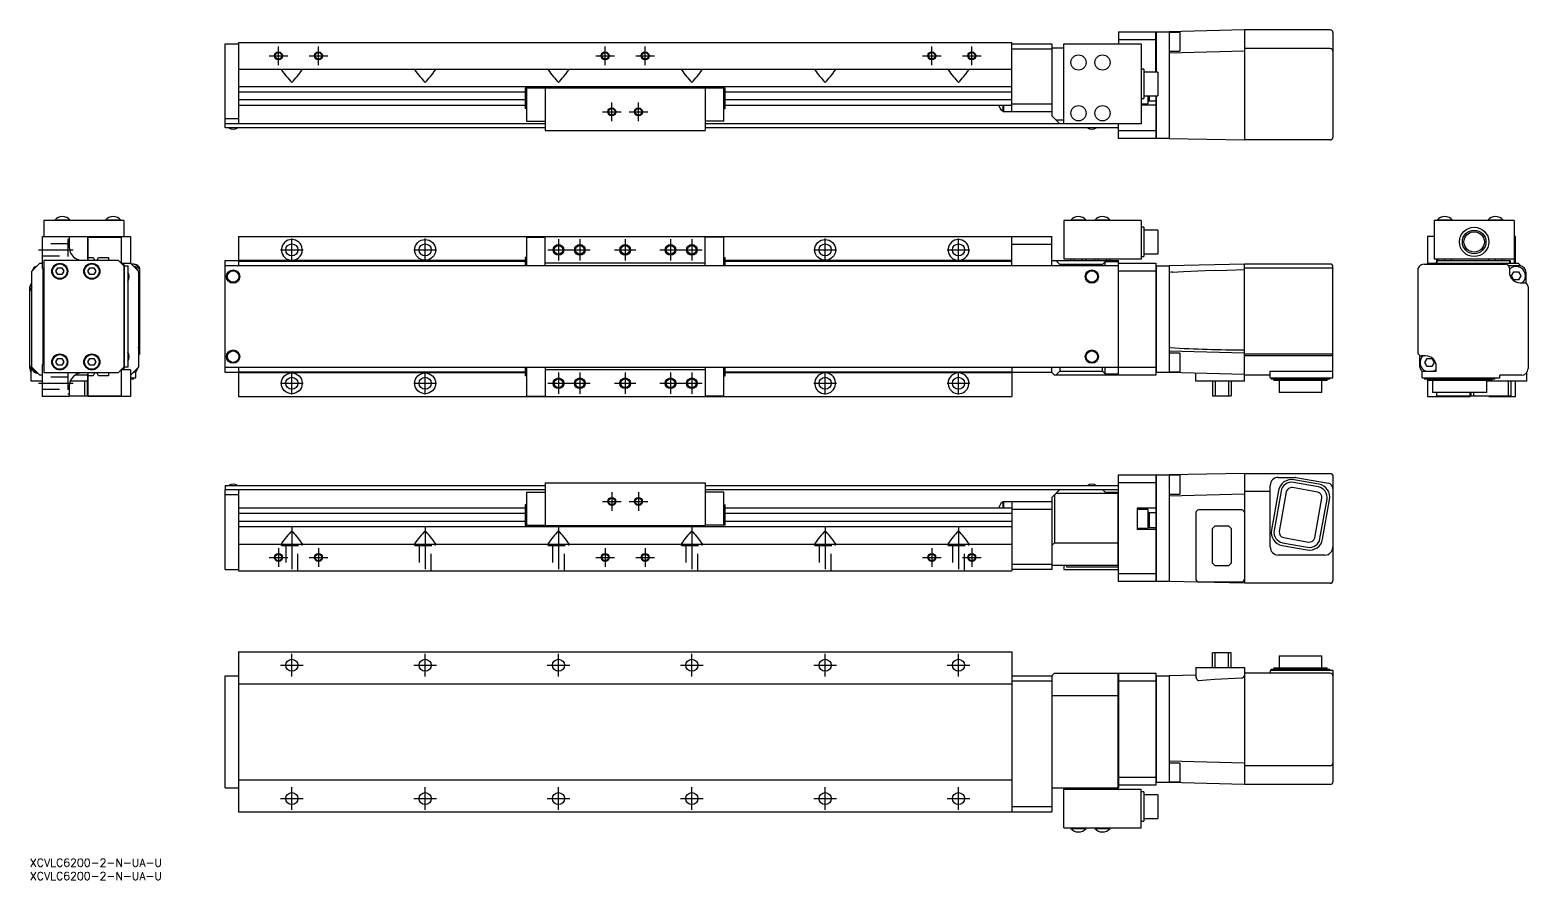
# Model space of a CAD drawing. Extents: x 0 to 562, y -8 to 311.
import ezdxf

# ---------------------------------------------------------------- set-up
doc = ezdxf.new("R2010")
doc.units = 0
doc.header["$LTSCALE"] = 0.5
doc.linetypes.add('CENTER', pattern=[50.8, 31.75, -6.35, 6.35, -6.35])
doc.linetypes.add('DASHED', pattern=[19.05, 12.7, -6.35])
for name, color, linetype in [('MSM_CENTER', 1, 'CENTER'), ('MSM_CONTINUOUS', 7, 'CONTINUOUS'), ('MSM_DASHED', 4, 'DASHED'), ('MSM_NARROW', 5, 'CONTINUOUS'), ('MSM_PART_NUMBER', 7, 'CONTINUOUS')]:
    doc.layers.add(name, color=color, linetype=linetype)
doc.styles.get("Standard").update_dxf_attribs({"font": 'txt.shx', "height": 3, "bigfont": 'bigfont.shx'})

# ---------------------------------------------------------------- blocks, each defined once
blk = doc.blocks.new('*U2')
at = {"layer": 'MSM_PART_NUMBER'}
blk.add_text('XCVLC6200-2-N-UA-U', height=3, dxfattribs=at).set_placement((0, -3))
blk = doc.blocks.new('*U3')
at = {"layer": 'MSM_PART_NUMBER'}
blk.add_text('XCVLC6200-2-N-UA-U', height=3, dxfattribs=at).set_placement((0, -8))

msp = doc.modelspace()

# ---------------------------------------------------------------- linework, layer by layer
at = {"layer": 'MSM_CENTER'}
for p, q in [((93.19, 297.4), (93.19, 304.4)), ((108.19, 297.4), (108.19, 304.4)), ((215.69, 297.4), (215.69, 304.4)), ((230.69, 297.4), (230.69, 304.4)), ((338.19, 297.4), (338.19, 304.4)), ((353.19, 297.4), (353.19, 304.4)), ((89.69, 300.9), (96.69, 300.9)), ((104.69, 300.9), (111.69, 300.9)), ((212.19, 300.9), (219.19, 300.9)), ((227.19, 300.9), (234.19, 300.9)), ((334.69, 300.9), (341.69, 300.9)), ((349.69, 300.9), (356.69, 300.9)), ((218.19, 276.4), (218.19, 283.4)), ((228.19, 276.4), (228.19, 283.4)), ((214.69, 279.9), (221.69, 279.9)), ((224.69, 279.9), (231.69, 279.9)), ((98.19, 223.92), (98.19, 232.42)), ((148.19, 223.92), (148.19, 232.42)), ((198.19, 232.17), (198.19, 224.17)), ((206.19, 232.17), (206.19, 224.17)), ((223.19, 232.17), (223.19, 224.17)), ((240.19, 232.17), (240.19, 224.17)), ((248.19, 232.17), (248.19, 224.17)), ((298.19, 223.92), (298.19, 232.42)), ((348.19, 223.92), (348.19, 232.42)), ((3.2, 228.17), (16.2, 228.17)), ((93.94, 228.17), (102.44, 228.17)), ((143.94, 228.17), (152.44, 228.17)), ((194.19, 228.17), (210.19, 228.17)), ((219.19, 228.17), (227.19, 228.17)), ((236.19, 228.17), (252.19, 228.17)), ((293.94, 228.17), (302.44, 228.17)), ((343.94, 228.17), (352.44, 228.17)), ((98.19, 173.92), (98.19, 182.42)), ((148.19, 173.92), (148.19, 182.42)), ((198.19, 182.17), (198.19, 174.17)), ((206.19, 182.17), (206.19, 174.17)), ((223.19, 182.17), (223.19, 174.17)), ((240.19, 182.17), (240.19, 174.17)), ((248.19, 182.17), (248.19, 174.17)), ((298.19, 173.92), (298.19, 182.42)), ((348.19, 173.92), (348.19, 182.42)), ((3.2, 178.17), (16.2, 178.17)), ((93.94, 178.17), (102.44, 178.17)), ((143.94, 178.17), (152.44, 178.17)), ((194.19, 178.17), (210.19, 178.17)), ((219.19, 178.17), (227.19, 178.17)), ((236.19, 178.17), (252.19, 178.17)), ((293.94, 178.17), (302.44, 178.17)), ((343.94, 178.17), (352.44, 178.17)), ((218.19, 137.42), (218.19, 130.42)), ((228.19, 137.42), (228.19, 130.42)), ((214.69, 133.92), (221.69, 133.92)), ((224.69, 133.92), (231.69, 133.92)), ((98.19, 124.42), (98.19, 105.92)), ((148.19, 124.42), (148.19, 105.92)), ((198.19, 124.42), (198.19, 105.92)), ((248.19, 124.42), (248.19, 105.92)), ((298.19, 124.42), (298.19, 105.92)), ((348.19, 124.42), (348.19, 105.92)), ((89.69, 112.92), (96.69, 112.92)), ((93.19, 116.42), (93.19, 109.42)), ((104.69, 112.92), (111.69, 112.92)), ((108.19, 116.42), (108.19, 109.42)), ((212.19, 112.92), (219.19, 112.92)), ((215.69, 116.42), (215.69, 109.42)), ((227.19, 112.92), (234.19, 112.92)), ((230.69, 116.42), (230.69, 109.42)), ((334.69, 112.92), (341.69, 112.92)), ((338.19, 116.42), (338.19, 109.42)), ((349.69, 112.92), (356.69, 112.92)), ((353.19, 116.42), (353.19, 109.42)), ((98.19, 68.25), (98.19, 76.75)), ((148.19, 68.25), (148.19, 76.75)), ((198.19, 68.25), (198.19, 76.75)), ((248.19, 68.25), (248.19, 76.75)), ((298.19, 68.25), (298.19, 76.75)), ((348.19, 68.25), (348.19, 76.75)), ((93.94, 72.5), (102.44, 72.5)), ((143.94, 72.5), (152.44, 72.5)), ((193.94, 72.5), (202.44, 72.5)), ((243.94, 72.5), (252.44, 72.5)), ((293.94, 72.5), (302.44, 72.5)), ((343.94, 72.5), (352.44, 72.5)), ((93.94, 22.5), (102.44, 22.5)), ((98.19, 18.25), (98.19, 26.75)), ((143.94, 22.5), (152.44, 22.5)), ((148.19, 18.25), (148.19, 26.75)), ((193.94, 22.5), (202.44, 22.5)), ((198.19, 18.25), (198.19, 26.75)), ((243.94, 22.5), (252.44, 22.5)), ((248.19, 18.25), (248.19, 26.75)), ((293.94, 22.5), (302.44, 22.5)), ((298.19, 18.25), (298.19, 26.75)), ((343.94, 22.5), (352.44, 22.5)), ((348.19, 18.25), (348.19, 26.75))]:
    msp.add_line(p, q, dxfattribs=at)
at = {"layer": 'MSM_CONTINUOUS'}
for p, q in [((408.19, 309.9), (408.19, 305.4)), ((408.19, 309.9), (422.19, 309.9)), ((422.19, 294.83), (422.19, 309.9)), ((422.19, 309.8), (422.29, 309.9)), ((422.29, 309.9), (422.29, 294.83)), ((422.29, 309.9), (427.19, 309.9)), ((455.39, 310.6), (427.19, 309.9)), ((427.19, 309.9), (427.19, 269.9)), ((431.19, 309.67), (427.19, 309.67)), ((431.19, 309.67), (431.19, 302.67)), ((455.39, 310.6), (455.39, 269.4)), ((487.59, 310.6), (455.39, 310.6)), ((488.59, 309.6), (488.59, 270.4)), ((73.19, 275.4), (73.19, 305.4)), ((73.19, 305.4), (78.19, 305.4)), ((78.19, 305.9), (78.19, 275.4)), ((78.19, 305.9), (368.19, 305.9)), ((368.19, 279.9), (368.19, 305.9)), ((368.19, 305.4), (383.19, 305.4)), ((383.19, 303.4), (368.19, 303.4)), ((383.19, 305.4), (383.19, 278.4)), ((383.19, 303.9), (387.69, 303.9)), ((387.69, 305.4), (416.69, 305.4)), ((387.69, 275.4), (387.69, 305.4)), ((422.19, 306.9), (408.19, 306.9)), ((416.69, 305.4), (416.69, 275.4)), ((487.59, 303.6), (455.39, 303.6)), ((427.19, 302.67), (431.19, 302.67)), ((455.39, 302.6), (427.19, 301.9)), ((78.19, 295.9), (368.19, 295.9)), ((94.45, 295.9), (94.29, 295.78)), ((94.32, 295.65), (94.29, 295.78)), ((101.93, 295.9), (102.09, 295.78)), ((102.06, 295.65), (102.09, 295.78)), ((144.45, 295.9), (144.29, 295.78)), ((144.32, 295.65), (144.29, 295.78)), ((151.93, 295.9), (152.09, 295.78)), ((152.06, 295.65), (152.09, 295.78)), ((194.45, 295.9), (194.29, 295.78)), ((194.32, 295.65), (194.29, 295.78)), ((201.93, 295.9), (202.09, 295.78)), ((202.06, 295.65), (202.09, 295.78)), ((244.45, 295.9), (244.29, 295.78)), ((244.32, 295.65), (244.29, 295.78)), ((251.93, 295.9), (252.09, 295.78)), ((252.06, 295.65), (252.09, 295.78)), ((294.45, 295.9), (294.29, 295.78)), ((294.32, 295.65), (294.29, 295.78)), ((301.93, 295.9), (302.09, 295.78)), ((302.06, 295.65), (302.09, 295.78)), ((344.45, 295.9), (344.29, 295.78)), ((344.32, 295.65), (344.29, 295.78)), ((351.93, 295.9), (352.09, 295.78)), ((352.06, 295.65), (352.09, 295.78)), ((417.69, 295.9), (416.69, 295.9)), ((417.69, 295.9), (417.69, 284.9)), ((422.99, 294.83), (417.69, 294.83)), ((422.99, 294.83), (422.99, 285.98)), ((78.19, 289.4), (368.19, 289.4)), ((78.19, 287.44), (185.69, 287.44)), ((185.69, 288.8), (185.69, 281.2)), ((193.19, 288.8), (185.69, 288.8)), ((186.19, 286.93), (185.69, 286.93)), ((186.19, 288.8), (186.19, 276.4)), ((193.19, 288.9), (253.19, 288.9)), ((193.19, 288.9), (193.19, 272.9)), ((253.19, 288.9), (253.19, 272.9)), ((260.69, 288.8), (253.19, 288.8)), ((260.19, 276.4), (260.19, 288.8)), ((260.19, 286.93), (260.69, 286.93)), ((260.69, 281.2), (260.69, 288.8)), ((260.69, 287.44), (368.19, 287.44)), ((185.69, 284.37), (78.19, 284.37)), ((78.19, 282.4), (185.69, 282.4)), ((186.19, 284.88), (185.69, 284.88)), ((186.19, 281.2), (185.69, 281.2)), ((260.19, 284.88), (260.69, 284.88)), ((260.19, 281.2), (260.69, 281.2)), ((368.19, 284.37), (260.69, 284.37)), ((260.69, 282.4), (368.19, 282.4)), ((363.54, 281.68), (363.54, 282.4)), ((364.99, 280.05), (364.99, 282.4)), ((365.19, 279.9), (365.19, 282.4)), ((368.19, 282.9), (383.19, 282.9)), ((416.69, 284.9), (417.69, 284.9)), ((416.69, 282.9), (419.19, 282.9)), ((422.19, 282.4), (416.69, 282.4)), ((417.69, 285.98), (422.99, 285.98)), ((419.19, 285.98), (419.19, 282.9)), ((419.19, 284.9), (419.69, 284.9)), ((419.19, 284.01), (422.19, 284.01)), ((419.69, 285.98), (419.69, 284.01)), ((422.19, 285.98), (422.19, 269.9)), ((422.29, 285.98), (422.29, 269.9)), ((73.19, 277.4), (78.19, 277.4)), ((193.19, 275.4), (73.19, 275.4)), ((73.29, 275.4), (73.19, 275.3)), ((73.19, 273.9), (73.19, 275.3)), ((186.19, 276.4), (193.19, 276.4)), ((260.19, 276.4), (253.19, 276.4)), ((416.69, 275.4), (253.19, 275.4)), ((364.99, 280.05), (365.19, 280.05)), ((383.19, 279.9), (365.19, 279.9)), ((383.19, 278.4), (384.69, 276.9)), ((384.69, 276.9), (386.19, 275.4)), ((384.69, 276.9), (387.69, 276.9)), ((408.19, 275.3), (408.09, 275.4)), ((408.19, 269.9), (408.19, 275.4)), ((193.19, 273.9), (73.19, 273.9)), ((193.19, 272.9), (253.19, 272.9)), ((408.19, 273.9), (253.19, 273.9)), ((408.19, 272.9), (422.19, 272.9)), ((422.19, 269.9), (408.19, 269.9)), ((422.29, 269.9), (422.19, 270)), ((427.19, 269.9), (422.29, 269.9)), ((427.19, 269.9), (455.39, 269.4)), ((488.24, 269.64), (488.26, 269.66)), ((488.26, 269.66), (488.29, 269.68)), ((488.29, 269.68), (488.31, 269.71)), ((488.31, 269.71), (488.34, 269.73)), ((488.34, 269.73), (488.36, 269.76)), ((488.36, 269.76), (488.38, 269.78)), ((488.38, 269.78), (488.4, 269.81)), ((488.4, 269.81), (488.41, 269.83)), ((488.41, 269.83), (488.43, 269.85)), ((488.43, 269.85), (488.45, 269.89)), ((488.45, 269.89), (488.47, 269.93)), ((488.47, 269.93), (488.49, 269.96)), ((488.49, 269.96), (488.51, 270)), ((488.51, 270), (488.52, 270.04)), ((488.52, 270.04), (488.54, 270.08)), ((488.54, 270.08), (488.55, 270.12)), ((488.55, 270.12), (488.56, 270.16)), ((488.56, 270.16), (488.57, 270.19)), ((488.57, 270.19), (488.58, 270.22)), ((488.58, 270.27), (488.59, 270.3)), ((488.58, 270.25), (488.58, 270.27)), ((488.58, 270.22), (488.58, 270.25)), ((488.59, 270.39), (488.59, 270.4)), ((488.59, 270.36), (488.59, 270.39)), ((488.59, 270.33), (488.59, 270.36)), ((488.59, 270.3), (488.59, 270.33)), ((487.59, 269.4), (455.39, 269.4)), ((487.59, 269.4), (487.62, 269.4)), ((487.62, 269.4), (487.65, 269.4)), ((487.65, 269.4), (487.7, 269.41)), ((487.7, 269.41), (487.75, 269.41)), ((487.75, 269.41), (487.79, 269.42)), ((487.79, 269.42), (487.84, 269.43)), ((487.84, 269.43), (487.88, 269.44)), ((487.88, 269.44), (487.92, 269.46)), ((487.92, 269.46), (487.95, 269.47)), ((487.95, 269.47), (487.99, 269.48)), ((487.99, 269.48), (488.02, 269.5)), ((488.02, 269.5), (488.05, 269.51)), ((488.05, 269.51), (488.08, 269.53)), ((488.08, 269.53), (488.11, 269.54)), ((488.11, 269.54), (488.13, 269.56)), ((488.13, 269.56), (488.16, 269.58)), ((488.16, 269.58), (488.18, 269.59)), ((488.18, 269.59), (488.21, 269.61)), ((488.21, 269.61), (488.24, 269.64)), ((35.2, 239.17), (5.2, 239.17)), ((5.2, 239.17), (5.2, 233.17)), ((15.05, 239.33), (9.35, 239.33)), ((9.35, 239.33), (9.35, 239.17)), ((15.05, 239.17), (15.05, 239.33)), ((34.05, 239.33), (28.35, 239.33)), ((28.35, 239.33), (28.35, 239.17)), ((34.05, 239.17), (34.05, 239.33)), ((35.2, 239.17), (35.2, 233.17)), ((387.69, 239.17), (387.69, 224.67)), ((416.69, 239.17), (387.69, 239.17)), ((396.04, 239.33), (390.34, 239.33)), ((390.34, 239.33), (390.34, 239.17)), ((396.04, 239.17), (396.04, 239.33)), ((399.34, 239.33), (399.34, 239.17)), ((405.04, 239.33), (399.34, 239.33)), ((405.04, 239.17), (405.04, 239.33)), ((416.69, 239.17), (416.69, 224.67)), ((417.69, 236.67), (416.69, 236.67)), ((417.69, 236.67), (417.69, 225.67)), ((556.56, 239.17), (526.56, 239.17)), ((526.56, 239.17), (526.56, 224.67)), ((533.41, 239.33), (527.71, 239.33)), ((527.71, 239.33), (527.71, 239.17)), ((533.41, 239.17), (533.41, 239.33)), ((552.41, 239.33), (546.71, 239.33)), ((546.71, 239.33), (546.71, 239.17)), ((552.41, 239.17), (552.41, 239.33)), ((556.56, 239.17), (556.56, 223.17)), ((4.7, 221.17), (4.7, 233.17)), ((4.7, 233.17), (37.7, 233.17)), ((14.7, 233.17), (14.7, 229.27)), ((21.7, 233.07), (14.7, 233.07)), ((21.7, 224.57), (21.7, 233.17)), ((21.8, 224.17), (21.8, 232.97)), ((21.8, 232.97), (34.2, 232.97)), ((34.2, 232.97), (34.2, 223.17)), ((37.7, 233.17), (37.7, 223.17)), ((78.19, 233.17), (78.19, 222.17)), ((78.19, 233.17), (383.19, 233.17)), ((186.19, 232.97), (193.19, 232.97)), ((186.19, 232.97), (186.19, 222.17)), ((193.19, 222.17), (193.19, 233.17)), ((253.19, 222.17), (253.19, 233.17)), ((260.19, 232.97), (253.19, 232.97)), ((260.19, 222.17), (260.19, 232.97)), ((368.19, 222.17), (368.19, 233.17)), ((383.19, 222.17), (383.19, 233.17)), ((422.99, 235.6), (417.69, 235.6)), ((422.99, 235.6), (422.99, 226.75)), ((526.56, 233.17), (524.06, 233.17)), ((524.06, 233.17), (524.06, 223.17)), ((557.06, 233.17), (556.56, 233.17)), ((557.06, 223.17), (557.06, 233.17)), ((21.8, 225.37), (23.68, 225.37)), ((23.68, 225.37), (24.36, 224.18)), ((25.04, 224.18), (25.72, 225.37)), ((25.72, 225.37), (29.4, 225.37)), ((29.4, 225.37), (29.4, 224.17)), ((185.69, 225.37), (185.69, 222.17)), ((186.19, 225.37), (185.69, 225.37)), ((260.19, 225.37), (260.69, 225.37)), ((260.69, 222.17), (260.69, 225.37)), ((383.19, 230.17), (368.19, 230.17)), ((416.69, 225.67), (417.69, 225.67)), ((417.69, 226.75), (422.99, 226.75)), ((3.7, 223.17), (0.7, 220.17)), ((0.7, 184.17), (0.7, 220.17)), ((3.7, 223.17), (4.7, 223.17)), ((5, 221.17), (4.7, 221.17)), ((5, 185.17), (5, 221.17)), ((5.2, 224.17), (5.2, 182.17)), ((33.2, 224.17), (5.2, 224.17)), ((9.76, 220.17), (10.48, 221.42)), ((10.48, 218.92), (9.76, 220.17)), ((10.48, 221.42), (11.92, 221.42)), ((11.92, 221.42), (12.64, 220.17)), ((12.64, 220.17), (11.92, 218.92)), ((19.7, 224.27), (21.2, 224.27)), ((21.2, 224.17), (21.2, 224.27)), ((21.8, 224.57), (21.7, 224.57)), ((21.76, 220.17), (22.48, 221.42)), ((22.48, 218.92), (21.76, 220.17)), ((22.48, 221.42), (23.92, 221.42)), ((23.92, 221.42), (24.64, 220.17)), ((24.64, 220.17), (23.92, 218.92)), ((35.2, 222.17), (33.2, 224.17)), ((34.4, 223.17), (37.7, 223.17)), ((34.4, 222.97), (34.4, 223.17)), ((34.7, 223.17), (35.2, 222.67)), ((35.2, 222.67), (35.2, 183.17)), ((35.2, 222.17), (36.7, 222.17)), ((35.3, 222.17), (35.3, 184.17)), ((36.7, 222.17), (36.7, 184.17)), ((40.7, 220.17), (37.7, 223.17)), ((38.9, 222.87), (38, 222.87)), ((40.7, 220.17), (40.7, 184.17)), ((40.7, 219.76), (40.71, 219.78)), ((40.7, 219.74), (40.7, 219.76)), ((40.7, 219.73), (40.7, 219.74)), ((40.7, 219.72), (40.7, 219.73)), ((40.7, 219.71), (40.7, 219.72)), ((40.7, 219.72), (40.7, 219.72)), ((40.7, 219.7), (40.7, 219.71)), ((40.7, 219.71), (40.7, 219.71)), ((40.7, 219.71), (40.7, 219.71)), ((40.7, 219.69), (40.7, 219.7)), ((40.7, 219.7), (40.7, 219.7)), ((40.7, 219.7), (40.7, 219.7)), ((40.7, 219.7), (40.7, 219.7)), ((40.7, 219.7), (40.7, 219.7)), ((40.7, 219.68), (40.7, 219.69)), ((40.7, 219.69), (40.7, 219.69)), ((40.7, 219.69), (40.7, 219.69)), ((40.7, 219.69), (40.7, 219.69)), ((40.7, 219.69), (40.7, 219.69)), ((40.7, 219.69), (40.7, 219.69)), ((40.7, 219.69), (40.7, 219.69)), ((40.7, 219.69), (40.7, 219.69)), ((40.7, 219.67), (40.7, 219.68)), ((40.7, 219.68), (40.7, 219.68)), ((40.7, 219.68), (40.7, 219.68)), ((40.7, 219.68), (40.7, 219.68)), ((40.7, 219.68), (40.7, 219.68)), ((40.7, 219.68), (40.7, 219.68)), ((40.7, 219.68), (40.7, 219.68)), ((40.7, 219.68), (40.7, 219.68)), ((40.7, 219.68), (40.7, 219.68)), ((40.7, 219.68), (40.7, 219.68)), ((40.7, 219.68), (40.7, 219.68)), ((40.7, 219.68), (40.7, 219.68)), ((40.71, 219.85), (40.72, 219.89)), ((40.71, 219.82), (40.71, 219.85)), ((40.71, 219.78), (40.71, 219.82)), ((40.72, 219.89), (40.8, 220.12)), ((40.8, 220.12), (40.94, 220.41)), ((40.94, 220.41), (41.08, 220.63)), ((41.08, 220.63), (41.2, 220.79)), ((41.2, 189.23), (41.2, 221.35)), ((73.19, 224.17), (78.19, 224.17)), ((73.19, 182.17), (73.19, 224.17)), ((408.19, 222.17), (73.19, 222.17)), ((78.19, 224.27), (185.69, 224.27)), ((78.19, 223.97), (185.69, 223.97)), ((253.19, 223.17), (193.19, 223.17)), ((260.69, 224.27), (368.19, 224.27)), ((260.69, 223.97), (368.19, 223.97)), ((383.19, 224.17), (408.19, 224.17)), ((384.69, 224.17), (386.19, 222.67)), ((386.19, 222.67), (386.19, 222.17)), ((402.19, 222.67), (386.19, 222.67)), ((416.69, 224.67), (387.69, 224.67)), ((390.31, 224.17), (390.31, 224.67)), ((391.75, 224.17), (391.75, 224.67)), ((394.64, 224.17), (394.64, 224.67)), ((396.08, 224.17), (396.08, 224.67)), ((399.31, 224.17), (399.31, 224.67)), ((400.75, 224.17), (400.75, 224.67)), ((403.19, 223.67), (402.19, 222.67)), ((402.19, 222.17), (402.19, 222.67)), ((403.19, 222.17), (403.19, 223.67)), ((408.19, 223.67), (403.19, 223.67)), ((403.64, 224.17), (403.64, 224.67)), ((405.08, 224.17), (405.08, 224.67)), ((408.19, 181.17), (408.19, 224.17)), ((408.19, 223.17), (422.19, 223.17)), ((422.19, 220.17), (408.19, 220.17)), ((422.19, 223.17), (422.19, 181.17)), ((422.29, 222.17), (422.19, 222.07)), ((422.29, 222.17), (427.19, 222.17)), ((422.29, 222.17), (422.29, 182.17)), ((455.39, 222.87), (427.19, 222.17)), ((427.19, 222.17), (427.19, 182.17)), ((427.19, 219.67), (427.3, 219.74)), ((428.52, 219.89), (432.58, 220.12)), ((432.58, 220.12), (440.71, 220.41)), ((440.71, 220.41), (448.84, 220.63)), ((448.84, 220.63), (455.39, 220.79)), ((487.59, 222.87), (455.39, 222.87)), ((455.39, 178.97), (455.39, 222.87)), ((487.59, 221.35), (455.39, 221.35)), ((488.4, 221.27), (488.51, 221.22)), ((488.51, 221.22), (488.58, 221.16)), ((488.58, 221.16), (488.59, 221.12)), ((488.59, 180.17), (488.59, 221.87)), ((520.56, 189.23), (520.56, 221.35)), ((522.86, 222.87), (553.26, 222.87)), ((524.06, 223.17), (523.76, 222.87)), ((524.06, 223.17), (558.06, 223.17)), ((556.56, 224.67), (526.56, 224.67)), ((528.06, 224.17), (527.06, 223.17)), ((527.56, 223.67), (527.56, 224.67)), ((527.56, 223.17), (527.56, 223.67)), ((528.06, 224.17), (528.06, 224.67)), ((528.06, 224.17), (555.06, 224.17)), ((530.56, 224.17), (530.56, 224.67)), ((533.06, 224.17), (533.06, 224.67)), ((533.56, 223.17), (533.56, 222.87)), ((541.56, 222.87), (541.56, 223.17)), ((547.06, 224.17), (547.06, 224.67)), ((549.56, 224.17), (549.56, 224.67)), ((552.06, 224.17), (552.06, 224.67)), ((558.56, 222.17), (554.53, 222.17)), ((554.76, 221.37), (554.76, 219.87)), ((554.96, 223.17), (554.96, 224.17)), ((555.06, 224.17), (555.06, 223.17)), ((555.6, 218.44), (556.46, 219.94)), ((556.46, 219.94), (558.19, 219.94)), ((559.13, 222.11), (558.06, 223.17)), ((558.19, 219.94), (559.06, 218.44)), ((561.06, 220.17), (561, 220.24)), ((561.06, 215.64), (561.06, 219.67)), ((0, 183.67), (0, 214.37)), ((11.92, 218.92), (10.48, 218.92)), ((23.92, 218.92), (22.48, 218.92)), ((556.46, 216.94), (555.6, 218.44)), ((558.19, 216.94), (556.46, 216.94)), ((559.06, 218.44), (558.19, 216.94)), ((558.76, 215.87), (560.26, 215.87)), ((561.76, 214.37), (561.76, 183.67)), ((40.7, 191.66), (40.7, 191.67)), ((40.7, 191.67), (40.7, 191.67)), ((40.7, 191.67), (40.7, 191.67)), ((40.7, 191.67), (40.7, 191.67)), ((40.7, 191.67), (40.7, 191.67)), ((40.7, 191.67), (40.7, 191.67)), ((40.7, 191.67), (40.7, 191.67)), ((40.7, 191.67), (40.7, 191.67)), ((40.7, 191.67), (40.7, 191.67)), ((40.7, 191.67), (40.7, 191.67)), ((40.7, 191.67), (40.7, 191.67)), ((40.7, 191.67), (40.7, 191.67)), ((40.7, 191.67), (40.7, 191.67)), ((40.7, 191.67), (40.7, 191.67)), ((40.7, 191.67), (40.7, 191.67)), ((40.7, 191.67), (40.7, 191.67)), ((40.7, 191.67), (40.7, 191.67)), ((40.7, 191.67), (40.7, 191.67)), ((40.7, 191.67), (40.7, 191.67)), ((40.7, 191.67), (40.7, 191.67)), ((40.7, 191.65), (40.7, 191.66)), ((40.7, 191.66), (40.7, 191.66)), ((40.7, 191.66), (40.7, 191.66)), ((40.7, 191.66), (40.7, 191.66)), ((40.7, 191.66), (40.7, 191.66)), ((40.7, 191.66), (40.7, 191.66)), ((40.7, 191.66), (40.7, 191.66)), ((40.7, 191.66), (40.7, 191.66)), ((40.7, 191.64), (40.7, 191.65)), ((40.7, 191.65), (40.7, 191.65)), ((40.7, 191.65), (40.7, 191.65)), ((40.7, 191.65), (40.7, 191.65)), ((40.7, 191.63), (40.7, 191.64)), ((40.7, 191.64), (40.7, 191.64)), ((40.7, 191.61), (40.7, 191.63)), ((40.7, 191.63), (40.7, 191.63)), ((40.7, 191.6), (40.7, 191.61)), ((40.71, 191.58), (40.7, 191.6)), ((40.71, 191.56), (40.71, 191.58)), ((40.72, 191.54), (40.71, 191.56)), ((40.72, 191.5), (40.72, 191.54)), ((40.74, 191.46), (40.72, 191.5)), ((40.75, 191.42), (40.74, 191.46)), ((40.78, 191.36), (40.75, 191.42)), ((40.82, 191.28), (40.78, 191.36)), ((41.12, 190.85), (40.82, 191.28)), ((427.21, 191.66), (427.19, 191.67)), ((427.31, 191.63), (427.21, 191.66)), ((427.46, 191.6), (427.31, 191.63)), ((427.59, 191.58), (427.46, 191.6)), ((9.76, 186.17), (10.48, 187.42)), ((10.48, 184.92), (9.76, 186.17)), ((10.48, 187.42), (11.92, 187.42)), ((11.92, 187.42), (12.64, 186.17)), ((12.64, 186.17), (11.92, 184.92)), ((21.76, 186.17), (22.48, 187.42)), ((22.48, 184.92), (21.76, 186.17)), ((22.48, 187.42), (23.92, 187.42)), ((23.92, 187.42), (24.64, 186.17)), ((24.64, 186.17), (23.92, 184.92)), ((41.2, 190.76), (41.12, 190.85)), ((455.39, 189.47), (427.19, 190.17)), ((431.19, 189.41), (427.19, 189.41)), ((431.19, 189.41), (431.19, 182.41)), ((455.39, 189.23), (487.59, 189.23)), ((487.59, 188.47), (455.39, 188.47)), ((488.39, 189.34), (488.48, 189.39)), ((488.48, 189.39), (488.56, 189.46)), ((488.56, 189.46), (488.59, 189.56)), ((488.59, 189.56), (488.59, 189.57)), ((521.06, 188.71), (521.06, 184.67)), ((523.36, 188.47), (521.86, 188.47)), ((523.07, 185.91), (523.93, 187.41)), ((523.93, 184.41), (523.07, 185.91)), ((523.93, 187.41), (525.67, 187.41)), ((525.67, 187.41), (526.53, 185.91)), ((526.53, 185.91), (525.67, 184.41)), ((0.5, 178.97), (0.5, 184.04)), ((0.7, 184.17), (3.7, 181.17)), ((4.7, 181.17), (3.7, 181.17)), ((4.7, 173.17), (4.7, 185.17)), ((4.7, 185.17), (5, 185.17)), ((5.2, 182.17), (33.2, 182.17)), ((11.92, 184.92), (10.48, 184.92)), ((21.7, 181.17), (16.84, 181.17)), ((21.2, 182.07), (19.7, 182.07)), ((21.2, 182.07), (21.2, 182.17)), ((21.7, 173.17), (21.7, 181.77)), ((21.7, 181.77), (21.8, 181.77)), ((21.8, 173.37), (21.8, 182.17)), ((23.68, 180.97), (21.8, 180.97)), ((23.92, 184.92), (22.48, 184.92)), ((24.36, 182.17), (23.68, 180.97)), ((25.72, 180.97), (25.04, 182.17)), ((29.4, 180.97), (25.72, 180.97)), ((29.4, 182.17), (29.4, 180.97)), ((33.2, 182.17), (35.2, 184.17)), ((34.2, 183.17), (34.2, 173.37)), ((34.4, 183.17), (34.4, 183.37)), ((37.7, 183.17), (34.4, 183.17)), ((36.7, 184.17), (35.2, 184.17)), ((37.7, 181.17), (40.7, 184.17)), ((37.7, 183.17), (37.7, 173.17)), ((37.7, 180.17), (39.7, 180.17)), ((38.87, 179.67), (38.87, 180.17)), ((39.7, 180.17), (39.7, 182.67)), ((73.19, 184.17), (422.19, 184.17)), ((78.19, 182.17), (73.19, 182.17)), ((78.19, 184.17), (78.19, 173.17)), ((185.69, 182.37), (78.19, 182.37)), ((185.69, 182.07), (78.19, 182.07)), ((185.69, 184.17), (185.69, 180.97)), ((186.19, 180.97), (185.69, 180.97)), ((186.19, 184.17), (186.19, 173.37)), ((193.19, 184.17), (193.19, 173.17)), ((253.19, 183.17), (193.19, 183.17)), ((253.19, 184.17), (253.19, 173.17)), ((260.19, 173.37), (260.19, 184.17)), ((260.19, 180.97), (260.69, 180.97)), ((260.69, 180.97), (260.69, 184.17)), ((368.19, 182.37), (260.69, 182.37)), ((368.19, 182.07), (260.69, 182.07)), ((368.19, 184.17), (368.19, 173.17)), ((383.19, 182.17), (368.19, 182.17)), ((383.19, 182.17), (383.19, 184.17)), ((383.19, 182.17), (384.19, 181.17)), ((408.09, 181.17), (384.19, 181.17)), ((386.19, 182.67), (384.69, 181.17)), ((386.19, 184.17), (386.19, 182.67)), ((386.19, 182.67), (402.19, 182.67)), ((402.19, 182.67), (402.19, 184.17)), ((402.19, 182.67), (403.19, 181.67)), ((403.19, 181.67), (403.19, 184.17)), ((403.19, 181.67), (408.09, 181.67)), ((408.09, 181.67), (408.19, 181.82)), ((408.09, 181.17), (408.09, 181.67)), ((408.19, 181.27), (408.09, 181.17)), ((422.19, 181.17), (408.19, 181.17)), ((422.19, 182.27), (422.29, 182.17)), ((427.19, 182.17), (422.29, 182.17)), ((427.19, 182.41), (431.19, 182.41)), ((455.39, 181.47), (427.19, 182.17)), ((437.24, 178.97), (437.24, 181.93)), ((465.09, 181.17), (455.39, 181.17)), ((465.09, 180.17), (465.09, 182.67)), ((465.09, 182.67), (488.59, 182.67)), ((465.09, 180.17), (488.59, 180.17)), ((465.46, 180.17), (465.46, 179.67)), ((487.44, 179.67), (487.44, 180.17)), ((521.06, 184.17), (521.13, 184.11)), ((522.06, 180.17), (522.06, 182.67)), ((522.06, 182.67), (527.36, 182.67)), ((522.06, 180.17), (551.16, 180.17)), ((522.89, 180.17), (522.89, 179.67)), ((525.67, 184.41), (523.93, 184.41)), ((527.36, 182.67), (527.36, 184.47)), ((549.33, 179.67), (549.33, 180.17)), ((551.16, 180.17), (551.16, 181.17)), ((559.26, 181.17), (551.16, 181.17)), ((561.26, 178.97), (561.26, 182.17)), ((4.7, 178.97), (0.5, 178.97)), ((14.7, 177.07), (14.7, 173.17)), ((21.7, 178.97), (15.08, 178.97)), ((20.5, 178.97), (20.5, 173.47)), ((21.5, 178.97), (21.5, 173.47)), ((21.7, 174.67), (21.5, 174.67)), ((38.87, 179.67), (37.7, 179.67)), ((37.87, 179.17), (37.7, 179.17)), ((37.87, 179.17), (37.87, 179.67)), ((455.39, 178.97), (437.24, 178.97)), ((443.39, 178.97), (443.39, 173.47)), ((444.39, 178.97), (444.39, 173.47)), ((449.39, 178.97), (449.39, 173.47)), ((450.39, 178.97), (450.39, 173.47)), ((487.44, 179.67), (465.46, 179.67)), ((466.46, 179.67), (466.46, 179.17)), ((486.44, 179.17), (466.46, 179.17)), ((468.46, 179.17), (468.46, 174.67)), ((484.44, 174.67), (468.46, 174.67)), ((484.44, 174.67), (484.44, 179.17)), ((486.44, 179.17), (486.44, 179.67)), ((549.33, 179.67), (522.89, 179.67)), ((523.89, 179.67), (523.89, 179.17)), ((548.33, 179.17), (523.89, 179.17)), ((524.06, 179.17), (524.06, 173.17)), ((525.89, 179.17), (525.89, 174.67)), ((546.33, 174.67), (525.89, 174.67)), ((527.56, 173.37), (527.56, 174.67)), ((539.96, 174.67), (539.96, 173.37)), ((540.06, 173.17), (540.06, 174.67)), ((540.26, 174.67), (540.26, 173.47)), ((541.26, 174.67), (541.26, 173.47)), ((546.33, 174.67), (546.33, 179.17)), ((561.26, 178.97), (546.33, 178.97)), ((548.33, 179.17), (548.33, 179.67)), ((554.26, 178.97), (554.26, 173.47)), ((555.26, 178.97), (555.26, 173.47)), ((557.06, 173.17), (557.06, 178.97)), ((14.7, 173.17), (4.7, 173.17)), ((14.7, 173.47), (21.5, 173.47)), ((37.7, 173.17), (21.7, 173.17)), ((34.2, 173.37), (21.8, 173.37)), ((78.19, 173.17), (368.19, 173.17)), ((186.19, 173.37), (193.19, 173.37)), ((260.19, 173.37), (253.19, 173.37)), ((443.39, 173.47), (450.39, 173.47)), ((524.06, 173.17), (540.06, 173.17)), ((539.96, 173.37), (527.56, 173.37)), ((540.26, 173.47), (555.26, 173.47)), ((547.06, 173.47), (547.06, 173.17)), ((547.06, 173.17), (557.06, 173.17)), ((193.19, 140.92), (193.19, 124.92)), ((193.19, 140.92), (253.19, 140.92)), ((253.19, 140.92), (253.19, 124.92)), ((408.19, 103.92), (408.19, 143.92)), ((408.19, 143.92), (422.19, 143.92)), ((422.19, 140.92), (408.19, 140.92)), ((422.19, 143.92), (422.19, 103.92)), ((422.29, 143.92), (422.19, 143.82)), ((422.29, 143.92), (422.29, 103.92)), ((422.29, 143.92), (427.19, 143.92)), ((455.39, 144.42), (427.19, 143.92)), ((427.19, 143.92), (427.19, 103.92)), ((431.19, 143.68), (427.19, 143.68)), ((431.19, 143.68), (431.19, 136.68)), ((455.39, 144.42), (455.39, 103.22)), ((455.39, 144.42), (487.59, 144.42)), ((468.09, 142.92), (474.5, 142.92)), ((483.15, 139.36), (473.8, 141.03)), ((483.32, 140.34), (473.97, 142.01)), ((474.68, 142.9), (486.94, 140.71)), ((487.59, 144.42), (487.62, 144.42)), ((487.62, 144.42), (487.64, 144.41)), ((487.64, 144.41), (487.69, 144.41)), ((487.69, 144.41), (487.74, 144.4)), ((487.74, 144.4), (487.79, 144.4)), ((487.79, 144.4), (487.83, 144.39)), ((487.83, 144.39), (487.87, 144.38)), ((487.87, 144.38), (487.91, 144.36)), ((487.91, 144.36), (487.95, 144.35)), ((487.95, 144.35), (487.98, 144.34)), ((487.98, 144.34), (488.01, 144.32)), ((488.01, 144.32), (488.04, 144.31)), ((488.04, 144.31), (488.07, 144.3)), ((488.07, 144.3), (488.1, 144.28)), ((488.1, 144.28), (488.12, 144.26)), ((488.12, 144.26), (488.15, 144.25)), ((488.15, 144.25), (488.18, 144.23)), ((488.18, 144.23), (488.2, 144.21)), ((488.2, 144.21), (488.23, 144.19)), ((488.23, 144.19), (488.25, 144.17)), ((488.25, 144.17), (488.28, 144.14)), ((488.28, 144.14), (488.3, 144.12)), ((488.3, 144.12), (488.32, 144.1)), ((488.32, 144.1), (488.35, 144.07)), ((488.35, 144.07), (488.37, 144.05)), ((488.37, 144.05), (488.39, 144.03)), ((488.39, 144.03), (488.4, 144)), ((488.4, 144), (488.42, 143.98)), ((488.42, 143.98), (488.44, 143.94)), ((488.44, 143.94), (488.46, 143.91)), ((488.46, 143.91), (488.48, 143.87)), ((488.48, 143.87), (488.5, 143.84)), ((488.5, 143.84), (488.52, 143.8)), ((488.52, 143.8), (488.53, 143.76)), ((488.53, 143.76), (488.55, 143.72)), ((488.55, 143.72), (488.56, 143.68)), ((488.56, 143.68), (488.56, 143.65)), ((488.56, 143.65), (488.57, 143.62)), ((488.57, 143.62), (488.58, 143.59)), ((488.58, 143.59), (488.58, 143.55)), ((488.58, 143.55), (488.59, 143.52)), ((488.59, 143.52), (488.59, 143.49)), ((488.59, 143.49), (488.59, 143.45)), ((488.59, 143.45), (488.59, 143.42)), ((488.59, 143.42), (488.59, 104.22)), ((488.59, 143.42), (488.59, 143.42)), ((73.19, 139.92), (73.19, 138.52)), ((73.19, 139.92), (193.19, 139.92)), ((73.19, 138.52), (73.29, 138.42)), ((73.19, 138.42), (193.19, 138.42)), ((73.19, 108.42), (73.19, 138.42)), ((78.19, 136.42), (73.19, 136.42)), ((78.19, 138.42), (78.19, 107.92)), ((186.19, 137.42), (186.19, 125.02)), ((186.19, 137.42), (193.19, 137.42)), ((253.19, 139.92), (408.19, 139.92)), ((253.19, 138.42), (408.19, 138.42)), ((260.19, 137.42), (253.19, 137.42)), ((260.19, 125.02), (260.19, 137.42)), ((383.19, 135.42), (386.19, 138.42)), ((383.19, 135.42), (383.19, 108.42)), ((384.19, 136.42), (384.19, 118.42)), ((408.09, 136.92), (384.69, 136.92)), ((402.19, 138.42), (403.19, 137.42)), ((403.19, 137.42), (408.19, 137.42)), ((408.09, 138.42), (408.19, 138.52)), ((408.09, 109.92), (408.09, 137.42)), ((408.19, 136.87), (408.09, 136.92)), ((427.19, 136.68), (431.19, 136.68)), ((455.39, 136.62), (427.19, 135.92)), ((465.09, 137.62), (455.39, 137.62)), ((465.09, 116.82), (465.09, 139.92)), ((468.17, 137.97), (465.53, 123.2)), ((469.15, 137.79), (466.52, 123.03)), ((471.12, 137.44), (468.49, 122.67)), ((482.8, 137.39), (473.44, 139.06)), ((481.78, 120.3), (484.41, 135.07)), ((185.69, 131.42), (78.19, 131.42)), ((78.19, 129.45), (185.69, 129.45)), ((185.69, 132.62), (185.69, 125.02)), ((186.19, 132.62), (185.69, 132.62)), ((260.19, 132.62), (260.69, 132.62)), ((260.69, 125.02), (260.69, 132.62)), ((368.19, 131.42), (260.69, 131.42)), ((260.69, 129.45), (368.19, 129.45)), ((363.54, 131.42), (363.54, 132.14)), ((364.99, 131.42), (364.99, 133.77)), ((365.19, 133.77), (364.99, 133.77)), ((365.19, 133.92), (383.19, 133.92)), ((365.19, 131.42), (365.19, 133.92)), ((368.19, 133.92), (368.19, 107.92)), ((383.19, 130.92), (368.19, 130.92)), ((422.19, 131.42), (415.19, 131.42)), ((415.19, 131.42), (415.19, 123.42)), ((419.19, 130.92), (415.19, 130.92)), ((419.19, 130.92), (419.19, 123.92)), ((419.19, 129.81), (422.19, 129.81)), ((419.69, 129.81), (419.69, 123.95)), ((437.24, 129.72), (437.24, 104.72)), ((454.39, 130.72), (438.24, 130.72)), ((483.75, 119.95), (486.38, 134.72)), ((484.73, 119.77), (487.37, 134.54)), ((185.69, 126.38), (78.19, 126.38)), ((368.19, 124.42), (78.19, 124.42)), ((186.19, 128.94), (185.69, 128.94)), ((186.19, 126.89), (185.69, 126.89)), ((185.69, 125.02), (193.19, 125.02)), ((193.19, 124.92), (253.19, 124.92)), ((260.69, 125.02), (253.19, 125.02)), ((260.19, 128.94), (260.69, 128.94)), ((260.19, 126.89), (260.69, 126.89)), ((368.19, 126.38), (260.69, 126.38)), ((415.19, 123.92), (419.19, 123.92)), ((419.69, 128.92), (419.19, 128.92)), ((422.19, 123.95), (419.19, 123.95)), ((443.39, 123.72), (444.39, 124.72)), ((443.39, 110.72), (443.39, 123.72)), ((444.39, 124.72), (449.39, 124.72)), ((449.39, 124.72), (450.39, 123.72)), ((450.39, 123.72), (450.39, 110.72)), ((94.32, 118.17), (94.29, 118.04)), ((94.45, 117.92), (94.29, 118.04)), ((101.93, 117.92), (102.09, 118.04)), ((102.06, 118.17), (102.09, 118.04)), ((144.32, 118.17), (144.29, 118.04)), ((144.45, 117.92), (144.29, 118.04)), ((151.93, 117.92), (152.09, 118.04)), ((152.06, 118.17), (152.09, 118.04)), ((194.32, 118.17), (194.29, 118.04)), ((194.45, 117.92), (194.29, 118.04)), ((201.93, 117.92), (202.09, 118.04)), ((202.06, 118.17), (202.09, 118.04)), ((244.32, 118.17), (244.29, 118.04)), ((244.45, 117.92), (244.29, 118.04)), ((251.93, 117.92), (252.09, 118.04)), ((252.06, 118.17), (252.09, 118.04)), ((294.32, 118.17), (294.29, 118.04)), ((294.45, 117.92), (294.29, 118.04)), ((301.93, 117.92), (302.09, 118.04)), ((302.06, 118.17), (302.09, 118.04)), ((344.32, 118.17), (344.29, 118.04)), ((344.45, 117.92), (344.29, 118.04)), ((351.93, 117.92), (352.09, 118.04)), ((352.06, 118.17), (352.09, 118.04)), ((383.19, 117.42), (384.19, 118.42)), ((384.19, 118.42), (408.09, 118.42)), ((408.09, 118.42), (408.19, 118.46)), ((422.19, 123.42), (415.19, 123.42)), ((469.75, 118.38), (479.1, 116.71)), ((470.1, 120.35), (479.46, 118.68)), ((78.19, 117.92), (368.19, 117.92)), ((485.59, 113.82), (468.09, 113.82)), ((469.58, 117.4), (478.93, 115.73)), ((73.19, 108.42), (78.19, 108.42)), ((78.19, 107.92), (368.19, 107.92)), ((368.19, 110.42), (383.19, 110.42)), ((383.19, 108.42), (368.19, 108.42)), ((408.09, 109.92), (383.19, 109.92)), ((387.69, 109.92), (387.69, 108.42)), ((387.69, 108.42), (408.19, 108.42)), ((388.69, 109.92), (388.69, 109.42)), ((388.69, 109.42), (408.19, 109.42)), ((408.19, 110.02), (408.09, 109.92)), ((408.19, 106.92), (422.19, 106.92)), ((444.39, 109.72), (443.39, 110.72)), ((449.39, 109.72), (444.39, 109.72)), ((450.39, 110.72), (449.39, 109.72)), ((422.19, 103.92), (408.19, 103.92)), ((422.19, 104.02), (422.29, 103.92)), ((427.19, 103.92), (422.29, 103.92)), ((455.39, 103.22), (427.19, 103.92)), ((438.24, 103.72), (454.39, 103.72)), ((487.59, 103.22), (455.39, 103.22)), ((78.19, 77.5), (368.19, 77.5)), ((78.19, 77.5), (78.19, 17.5)), ((368.19, 77.5), (368.19, 17.5)), ((443.39, 71.7), (443.39, 77.2)), ((450.39, 77.2), (443.39, 77.2)), ((444.39, 71.7), (444.39, 77.2)), ((449.39, 71.7), (449.39, 77.2)), ((450.39, 71.7), (450.39, 77.2)), ((468.46, 76), (484.44, 76)), ((468.46, 76), (468.46, 71.5)), ((484.44, 71.5), (484.44, 76)), ((73.19, 68.5), (78.19, 68.5)), ((73.19, 26.5), (73.19, 68.5)), ((368.19, 68.5), (383.19, 68.5)), ((383.19, 68.5), (384.19, 69.5)), ((383.19, 68.5), (383.19, 17.5)), ((384.19, 69.5), (408.09, 69.5)), ((408.09, 26.5), (408.09, 69.5)), ((408.09, 69.5), (408.19, 69.4)), ((408.19, 69.5), (422.19, 69.5)), ((408.19, 69.5), (408.19, 26.5)), ((422.19, 69.5), (422.19, 27.5)), ((422.19, 68.4), (422.29, 68.5)), ((422.29, 68.5), (427.19, 68.5)), ((422.29, 68.5), (422.29, 28.5)), ((437.24, 68.75), (427.19, 68.5)), ((427.19, 68.5), (427.19, 28.5)), ((437.24, 71.7), (437.24, 68.16)), ((437.24, 71.7), (455.39, 71.7)), ((437.25, 68.07), (437.24, 68.16)), ((454.39, 67.67), (444.27, 67.12)), ((454.49, 67.68), (454.39, 67.67)), ((454.59, 67.71), (454.49, 67.68)), ((454.69, 67.76), (454.59, 67.71)), ((455.38, 68.61), (455.34, 68.49)), ((455.39, 68.71), (455.38, 68.61)), ((455.39, 71.7), (455.39, 27.8)), ((487.59, 69.5), (455.39, 69.5)), ((465.09, 70.5), (465.09, 69.5)), ((488.59, 70.5), (465.09, 70.5)), ((465.46, 71), (487.44, 71)), ((465.46, 71), (465.46, 70.5)), ((466.46, 71.5), (486.44, 71.5)), ((466.46, 71.5), (466.46, 71)), ((486.44, 71), (486.44, 71.5)), ((487.44, 70.5), (487.44, 71)), ((488.59, 70.5), (488.59, 28.8)), ((78.19, 65.5), (368.19, 65.5)), ((383.19, 66.5), (368.19, 66.5)), ((422.19, 66.5), (408.19, 66.5)), ((438.03, 66.7), (437.94, 66.78)), ((438.14, 66.65), (438.03, 66.7)), ((438.24, 66.64), (438.14, 66.65)), ((441.25, 66.91), (438.24, 66.64)), ((444.27, 67.12), (441.25, 66.91)), ((408.09, 61), (383.19, 61)), ((408.19, 60.96), (408.09, 61)), ((455.39, 35.8), (427.19, 36.5)), ((431.19, 35.74), (427.19, 35.74)), ((431.19, 35.74), (431.19, 28.74)), ((487.59, 34.8), (455.39, 34.8)), ((78.19, 29.5), (368.19, 29.5)), ((408.19, 30.5), (422.19, 30.5)), ((422.29, 28.5), (422.19, 28.6)), ((427.19, 28.5), (422.29, 28.5)), ((427.19, 28.74), (431.19, 28.74)), ((455.39, 27.8), (427.19, 28.5)), ((73.19, 26.5), (78.19, 26.5)), ((383.19, 26.5), (408.19, 26.5)), ((387.69, 11.5), (387.69, 26)), ((387.69, 26), (416.69, 26)), ((390.31, 26.5), (390.31, 26)), ((391.75, 26.5), (391.75, 26)), ((394.64, 26.5), (394.64, 26)), ((396.08, 26.5), (396.08, 26)), ((399.31, 26.5), (399.31, 26)), ((400.75, 26.5), (400.75, 26)), ((403.64, 26.5), (403.64, 26)), ((405.08, 26.5), (405.08, 26)), ((422.19, 27.5), (408.19, 27.5)), ((416.69, 11.5), (416.69, 26)), ((417.69, 25), (416.69, 25)), ((417.69, 25), (417.69, 14)), ((422.99, 23.93), (417.69, 23.93)), ((422.99, 23.93), (422.99, 15.07)), ((487.59, 27.8), (455.39, 27.8)), ((78.19, 17.5), (383.19, 17.5)), ((368.19, 19.5), (383.19, 19.5)), ((387.69, 11.5), (416.69, 11.5)), ((390.34, 11.5), (390.34, 11.34)), ((390.34, 11.34), (396.04, 11.34)), ((396.04, 11.34), (396.04, 11.5)), ((399.34, 11.5), (399.34, 11.34)), ((399.34, 11.34), (405.04, 11.34)), ((405.04, 11.34), (405.04, 11.5)), ((416.69, 14), (417.69, 14)), ((417.69, 15.07), (422.99, 15.07))]:
    msp.add_line(p, q, dxfattribs=at)
for centre, radius in [((93.19, 300.9), 1.23), ((108.19, 300.9), 1.23), ((215.69, 300.9), 1.23), ((230.69, 300.9), 1.23), ((338.19, 300.9), 1.23), ((353.19, 300.9), 1.23), ((393.19, 298.4), 2.85), ((402.19, 298.4), 2.85), ((218.19, 279.9), 1.23), ((228.19, 279.9), 1.23), ((393.19, 279.4), 2.85), ((402.19, 279.4), 2.85), ((541.56, 231.17), 5.5), ((98.19, 228.17), 2.25), ((148.19, 228.17), 3.9), ((148.19, 228.17), 2.25), ((298.19, 228.17), 3.9), ((298.19, 228.17), 2.25), ((348.19, 228.17), 2.25), ((541.56, 231.17), 4.42), ((541.56, 231.17), 3.83), ((198.19, 228.17), 1.62), ((206.19, 228.17), 1.62), ((223.19, 228.17), 1.62), ((240.19, 228.17), 1.62), ((248.19, 228.17), 1.62), ((11.2, 220.17), 3), ((11.2, 220.17), 2.75), ((23.2, 220.17), 3), ((23.2, 220.17), 2.75), ((76.19, 218.17), 2.5), ((76.19, 218.17), 2.15), ((398.19, 218.17), 2.5), ((398.19, 218.17), 2.15), ((11.2, 186.17), 3), ((11.2, 186.17), 2.75), ((23.2, 186.17), 3), ((23.2, 186.17), 2.75), ((76.19, 188.17), 2.5), ((76.19, 188.17), 2.15), ((398.19, 188.17), 2.5), ((398.19, 188.17), 2.15), ((98.19, 178.17), 3.9), ((98.19, 178.17), 2.25), ((148.19, 178.17), 3.9), ((148.19, 178.17), 2.25), ((198.19, 178.17), 1.62), ((206.19, 178.17), 1.62), ((223.19, 178.17), 1.62), ((240.19, 178.17), 1.62), ((248.19, 178.17), 1.62), ((298.19, 178.17), 2.25), ((348.19, 178.17), 2.25), ((218.19, 133.92), 1.23), ((228.19, 133.92), 1.23), ((93.19, 112.92), 1.23), ((108.19, 112.92), 1.23), ((215.69, 112.92), 1.23), ((230.69, 112.92), 1.23), ((338.19, 112.92), 1.23), ((353.19, 112.92), 1.23), ((98.19, 72.5), 2.25), ((148.19, 72.5), 2.25), ((198.19, 72.5), 2.25), ((248.19, 72.5), 2.25), ((298.19, 72.5), 2.25), ((348.19, 72.5), 2.25), ((98.19, 22.5), 2.25), ((148.19, 22.5), 2.25), ((198.19, 22.5), 2.25), ((248.19, 22.5), 2.25), ((298.19, 22.5), 2.25), ((348.19, 22.5), 2.25)]:
    msp.add_circle(centre, radius, dxfattribs=at)
for centre, radius, start, end in [((487.59, 309.6), 1, 0, 90), ((487.59, 302.6), 1, 0, 90), ((124.22, 316.09), 36.22, 214.3615, 224.0577), ((72.16, 316.09), 36.22, 315.9423, 325.6385), ((174.22, 316.09), 36.22, 214.3615, 224.0577), ((122.16, 316.09), 36.22, 315.9423, 325.6385), ((224.22, 316.09), 36.22, 214.3615, 224.0577), ((172.16, 316.09), 36.22, 315.9423, 325.6385), ((274.22, 316.09), 36.22, 214.3615, 224.0577), ((222.16, 316.09), 36.22, 315.9423, 325.6385), ((324.22, 316.09), 36.22, 214.3615, 224.0577), ((272.16, 316.09), 36.22, 315.9423, 325.6385), ((374.22, 316.09), 36.22, 214.3615, 224.0577), ((322.16, 316.09), 36.22, 315.9423, 325.6385), ((366.55, 282.9), 3.25, 202.061, 241.2734), ((76.19, 276.4), 3, 236.4427, 303.5573), ((398.19, 276.4), 3, 236.4427, 303.5573), ((12.2, 236.97), 3.7, 39.6218, 140.3782), ((31.2, 236.97), 3.7, 39.6218, 140.3782), ((393.19, 236.97), 3.7, 39.6218, 140.3782), ((402.19, 236.97), 3.7, 39.6218, 140.3782), ((530.56, 236.97), 3.7, 39.6218, 140.3782), ((549.56, 236.97), 3.7, 39.6218, 140.3782), ((98.19, 228.17), 3.9, 16.3827, 270), ((348.19, 228.17), 3.9, 16.3827, 270), ((19.7, 229.27), 5, 180, 270), ((98.19, 228.17), 3.9, 270.0001, 16.3826), ((348.19, 228.17), 3.9, 270, 16.3826), ((3.2, 219.67), 2.5, 103.0519, 166.9481), ((3.2, 219.67), 2.4, 107.1144, 162.8856), ((34.2, 218.17), 3, 326.4427, 33.5573), ((38.2, 219.67), 3.2, 20.3641, 90), ((38.2, 219.67), 2.5, 13.0519, 76.9481), ((38.9, 220.37), 2.5, 23.0739, 90), ((38.2, 219.67), 2.4, 17.1144, 72.8856), ((428.96, 211.66), 8.24, 93.0372, 101.6079), ((487.59, 221.87), 1, 0, 90), ((487.65, 218.1), 3.26, 76.7141, 90.9804), ((522.86, 220.37), 2.5, 90, 156.9261), ((553.26, 221.37), 1.5, 0, 90), ((557.33, 218.44), 3.5, 312.9107, 137.0893), ((558.76, 219.87), 4, 180, 270), ((558.56, 219.67), 2.5, 0, 90), ((1.5, 214.37), 1.5, 122.231, 180), ((2.2, 212.67), 2.2, 132.9859, 180), ((560.26, 214.37), 1.5, 0, 90), ((452.52, 563.06), 372.31, 266.1613, 270.4426), ((34.2, 188.17), 3, 326.4427, 33.5573), ((39.2, 191.67), 2.2, 312.9859, 335.38), ((39.9, 189.97), 1.5, 302.231, 330.0736), ((487.59, 189.47), 1, 270, 0), ((487.65, 191.66), 2.43, 268.6495, 287.6696), ((521.86, 189.97), 1.5, 209.9264, 270), ((524.8, 185.91), 3.5, 132.9107, 247.6272), ((523.36, 184.47), 4, 0, 90), ((3.2, 184.67), 3.2, 180, 212.4617), ((2.5, 183.67), 2.5, 180, 216.8699), ((3.29, 184.78), 2.89, 194.9203, 231.6506), ((3.2, 184.67), 2.5, 193.0519, 256.9481), ((3.2, 184.67), 2.4, 197.1144, 252.8856), ((3.2, 184.67), 2.75, 231.8078, 264.5078), ((19.7, 177.07), 5, 90, 180), ((38.2, 184.67), 2.5, 283.0519, 346.9481), ((38.2, 184.67), 2.4, 287.1144, 342.8856), ((298.19, 178.17), 3.9, 90, 196.3826), ((298.19, 178.17), 3.9, 196.3827, 90), ((348.19, 178.17), 3.9, 90, 196.3826), ((348.19, 178.17), 3.9, 343.6174, 89.9999), ((523.56, 184.67), 2.5, 180, 233.1301), ((524.8, 185.91), 3.5, 292.3728, 317.0893), ((559.26, 183.67), 2.5, 270, 0), ((348.19, 178.17), 3.9, 196.3827, 343.6173), ((468.09, 139.92), 3, 90, 180), ((473.09, 137.09), 5, 79.8753, 169.8753), ((473.09, 137.09), 4, 79.8753, 169.8753), ((474.5, 141.92), 1, 79.8753, 90), ((486.59, 138.74), 2, 0, 79.8753), ((76.19, 137.42), 3, 56.4427, 123.5573), ((398.19, 137.42), 3, 56.4427, 123.5573), ((473.09, 137.09), 2, 79.8753, 169.8753), ((482.44, 135.42), 2, 349.8753, 79.8753), ((482.44, 135.42), 4, 349.8753, 79.8753), ((482.44, 135.42), 5, 349.8753, 79.8753), ((366.55, 130.92), 3.25, 118.7266, 157.939), ((438.24, 129.72), 1, 90, 180), ((454.39, 129.72), 1, 0, 90), ((124.22, 97.73), 36.22, 135.9423, 145.6385), ((72.16, 97.73), 36.22, 34.3615, 44.0577), ((174.22, 97.73), 36.22, 135.9423, 145.6385), ((122.16, 97.73), 36.22, 34.3615, 44.0577), ((224.22, 97.73), 36.22, 135.9423, 145.6385), ((172.16, 97.73), 36.22, 34.3615, 44.0577), ((274.22, 97.73), 36.22, 135.9423, 145.6385), ((222.16, 97.73), 36.22, 34.3615, 44.0577), ((324.22, 97.73), 36.22, 135.9423, 145.6385), ((272.16, 97.73), 36.22, 34.3615, 44.0577), ((374.22, 97.73), 36.22, 135.9423, 145.6385), ((322.16, 97.73), 36.22, 34.3615, 44.0577), ((470.46, 122.32), 5, 169.8753, 259.8753), ((470.46, 122.32), 4, 169.8753, 259.8753), ((470.46, 122.32), 2, 169.8753, 259.8753), ((479.81, 120.65), 5, 259.8753, 349.8753), ((479.81, 120.65), 4, 259.8753, 349.8753), ((479.81, 120.65), 2, 259.8753, 349.8753), ((468.09, 116.82), 3, 180, 270), ((485.59, 116.82), 3, 270, 0), ((438.24, 104.72), 1, 180, 270), ((454.39, 104.72), 1, 270, 0), ((487.59, 104.22), 1, 270, 0), ((440.09, 68.77), 2.92, 193.9171, 222.8503), ((453.91, 69.11), 1.56, 300.053, 336.7046), ((487.59, 68.5), 1, 0, 90), ((487.59, 35.8), 1, 270, 0), ((487.59, 28.8), 1, 270, 0), ((393.19, 13.7), 3.7, 219.6218, 320.3782), ((402.19, 13.7), 3.7, 219.6218, 320.3782)]:
    msp.add_arc(centre, radius, start, end, dxfattribs=at)
at = {"layer": 'MSM_DASHED'}
for p, q in [((14.2, 230.42), (4.7, 230.42)), ((14.2, 232.07), (14.2, 224.27)), ((14.7, 232.07), (14.2, 232.07)), ((4.7, 225.92), (14.2, 225.92)), ((14.2, 224.27), (19.7, 224.27)), ((14.2, 180.42), (4.7, 180.42)), ((14.2, 182.07), (14.2, 174.27)), ((19.7, 182.07), (14.2, 182.07)), ((4.7, 175.92), (14.2, 175.92)), ((14.2, 174.27), (14.7, 174.27)), ((94.29, 117.42), (94.29, 118.04)), ((102.09, 117.42), (102.09, 118.04)), ((144.29, 117.42), (144.29, 118.04)), ((152.09, 117.42), (152.09, 118.04)), ((194.29, 117.42), (194.29, 118.04)), ((202.09, 117.42), (202.09, 118.04)), ((244.29, 117.42), (244.29, 118.04)), ((252.09, 117.42), (252.09, 118.04)), ((294.29, 117.42), (294.29, 118.04)), ((302.09, 117.42), (302.09, 118.04)), ((344.29, 117.42), (344.29, 118.04)), ((352.09, 117.42), (352.09, 118.04)), ((94.29, 117.42), (102.09, 117.42)), ((95.94, 117.42), (95.94, 107.92)), ((100.44, 107.92), (100.44, 117.42)), ((144.29, 117.42), (152.09, 117.42)), ((145.94, 117.42), (145.94, 107.92)), ((150.44, 107.92), (150.44, 117.42)), ((194.29, 117.42), (202.09, 117.42)), ((195.94, 117.42), (195.94, 107.92)), ((200.44, 107.92), (200.44, 117.42)), ((244.29, 117.42), (252.09, 117.42)), ((245.94, 117.42), (245.94, 107.92)), ((250.44, 107.92), (250.44, 117.42)), ((294.29, 117.42), (302.09, 117.42)), ((295.94, 117.42), (295.94, 107.92)), ((300.44, 107.92), (300.44, 117.42)), ((344.29, 117.42), (352.09, 117.42)), ((345.94, 117.42), (345.94, 107.92)), ((350.44, 107.92), (350.44, 117.42))]:
    msp.add_line(p, q, dxfattribs=at)
at = {"layer": 'MSM_NARROW'}
for centre, radius in [((93.19, 300.9), 1.5), ((108.19, 300.9), 1.5), ((215.69, 300.9), 1.5), ((230.69, 300.9), 1.5), ((338.19, 300.9), 1.5), ((353.19, 300.9), 1.5), ((218.19, 279.9), 1.5), ((228.19, 279.9), 1.5), ((198.19, 228.17), 2), ((206.19, 228.17), 2), ((223.19, 228.17), 2), ((240.19, 228.17), 2), ((248.19, 228.17), 2), ((198.19, 178.17), 2), ((206.19, 178.17), 2), ((223.19, 178.17), 2), ((240.19, 178.17), 2), ((248.19, 178.17), 2), ((218.19, 133.92), 1.5), ((228.19, 133.92), 1.5), ((93.19, 112.92), 1.5), ((108.19, 112.92), 1.5), ((215.69, 112.92), 1.5), ((230.69, 112.92), 1.5), ((338.19, 112.92), 1.5), ((353.19, 112.92), 1.5)]:
    msp.add_circle(centre, radius, dxfattribs=at)

# ---------------------------------------------------------------- block references
at = {"layer": 'MSM_CONTINUOUS'}
for name in ['*U2', '*U3']:
    msp.add_blockref(name, (0, 0), dxfattribs=at)

doc.saveas('drawing.dxf')
